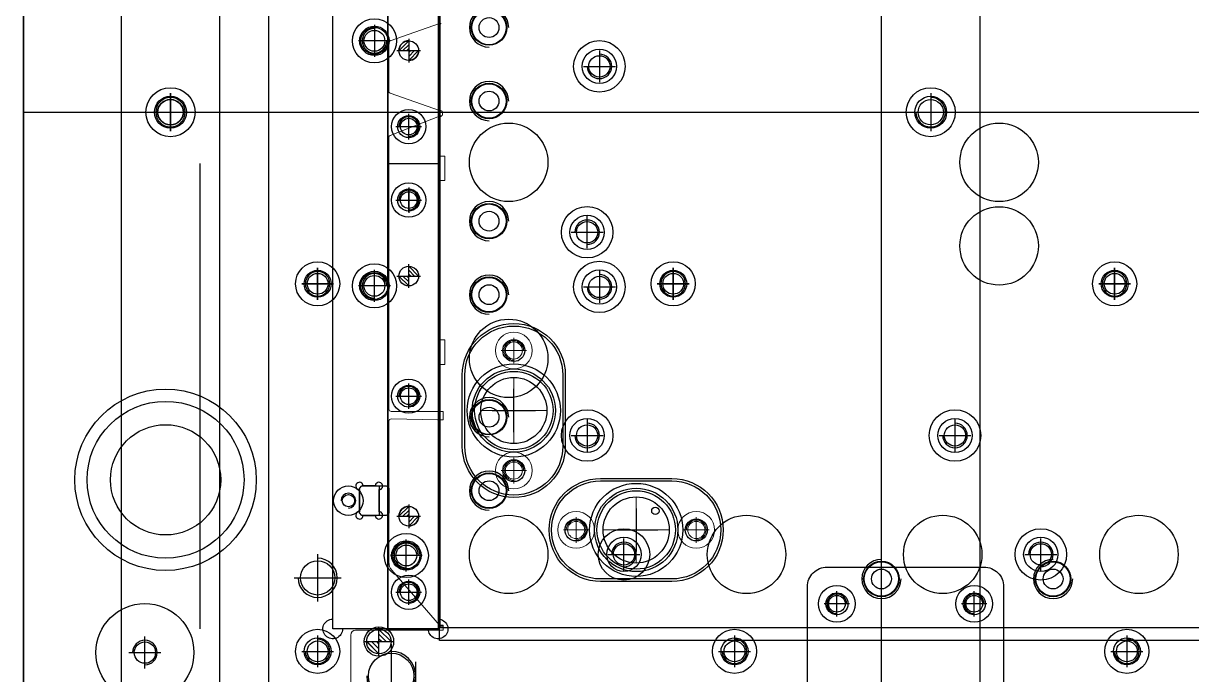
# Model space of a CAD drawing. Header units: millimetres. Extents: x 7017 to 8664, y 4331 to 5546.
# Drawn here: x 7138.8 to 7615.2, y 5029.7 to 5295.4 of the extents above; entities that cross this region are included whole.
import ezdxf

# ---------------------------------------------------------------- set-up
doc = ezdxf.new("R2010")
doc.units = ezdxf.units.MM
for name, pattern in [('CENTER', [0]), ('DASHED', [0]), ('HIDDEN', [0])]:
    doc.linetypes.add(name, pattern=pattern)
doc.layers.add('01', color=7, linetype='Continuous', lineweight=25)
for name, color, linetype in [('B1', 8, 'Continuous'), ('B1_O', 8, 'Continuous'), ('B2', 8, 'Continuous'), ('B2_O', 8, 'Continuous'), ('CENTER', 4, 'CENTER'), ('DIE', 171, 'Continuous'), ('DIE_O', 3, 'Continuous'), ('DIE_P', 2, 'Continuous'), ('DIE_W', 1, 'Continuous'), ('LB', 9, 'Continuous'), ('LB_O', 3, 'Continuous'), ('LB_W', 1, 'Continuous'), ('LP', 8, 'Continuous'), ('LP_O', 3, 'Continuous'), ('LP_W', 1, 'Continuous'), ('MATER', 5, 'Continuous'), ('PH', 71, 'Continuous'), ('PH2', 7, 'Continuous'), ('PH2_O', 7, 'Continuous'), ('PH2_W', 6, 'Continuous'), ('PH_O', 3, 'Continuous'), ('PH_W', 1, 'Continuous'), ('PRESS_D', 4, 'Continuous'), ('PS', 13, 'Continuous'), ('PS2', 7, 'Continuous'), ('PS2_O', 7, 'Continuous'), ('PS2_P', 2, 'Continuous'), ('PS_O', 3, 'Continuous'), ('PS_P', 2, 'Continuous'), ('UP', 12, 'Continuous'), ('UP_O', 5, 'Continuous'), ('UP_W', 1, 'Continuous')]:
    doc.layers.add(name, color=color, linetype=linetype)

# ---------------------------------------------------------------- blocks, each defined once
blk = doc.blocks.new('locater0')
for p, q in [((-0.5, -0.003), (0, 0.497)), ((0, 0.6), (0, -0.6)), ((-0.6, 0), (0.6, 0)), ((-0.3, 0), (0, 0.3)), ((-0.1, 0), (0, 0.1)), ((0.5, 0.003), (0, -0.497)), ((0.1, 0), (0, -0.1)), ((0.3, 0), (0, -0.3))]:
    blk.add_line(p, q)
for start, end in [(90, 180), (270, 0)]:
    blk.add_arc((0, 0), 0.5, start, end)

msp = doc.modelspace()

# ---------------------------------------------------------------- linework, layer by layer
at = {"layer": '01', "color": 7}
msp.add_line((7277.29, 5094.678), (7282.29, 5094.678), dxfattribs=at)
at = {"layer": '01'}
msp.add_lwpolyline([(7138.76, 5539.188), (8188.76, 5539.188), (8188.76, 4979.188), (7138.76, 4979.188)], close=True, dxfattribs=at)
at = {"layer": 'B1'}
msp.add_lwpolyline([(7138.76, 5539.188), (7138.76, 4979.188), (8188.76, 4979.188), (8188.76, 5539.188)], close=True, dxfattribs=at)
at = {"layer": 'B1_O', "color": 4, "linetype": 'CENTER'}
msp.add_line((7288.76, 5042.188), (7288.76, 5016.188), dxfattribs=at)
at = {"layer": 'B1_O', "color": 40, "linetype": 'DASHED', "ltscale": 3}
for centre in [(7198.76, 5259.188), (7508.76, 5259.188)]:
    msp.add_circle(centre, 10, dxfattribs=at)
at = {"layer": 'B1_O', "color": 40}
for centre in [(7198.76, 5259.188), (7508.76, 5259.188)]:
    msp.add_circle(centre, 6.5, dxfattribs=at)
at = {"layer": 'B1_O'}
msp.add_circle((7288.76, 5029.188), 9.25, dxfattribs=at)
msp.add_arc((7288.76, 5029.188), 10, 180, 90, dxfattribs=at)
at = {"layer": 'B2', "color": 4, "linetype": 'CENTER'}
for p, q in [((7198.76, 5251.388), (7198.76, 5266.988)), ((7508.76, 5266.988), (7508.76, 5251.388)), ((7190.96, 5259.188), (7206.56, 5259.188)), ((7500.96, 5259.188), (7516.56, 5259.188))]:
    msp.add_line(p, q, dxfattribs=at)
at = {"layer": 'B2', "ltscale": 10}
for points in [[(7178.76, 5539.188), (7218.76, 5539.188), (7218.76, 4979.188), (7178.76, 4979.188)], [(7488.76, 5539.188), (7528.76, 5539.188), (7528.76, 4979.188), (7488.76, 4979.188)]]:
    msp.add_lwpolyline(points, close=True, dxfattribs=at)
at = {"layer": 'B2', "color": 4}
msp.add_circle((7198.76, 5259.188), 5.25, dxfattribs=at)
msp.add_arc((7198.76, 5259.188), 6, 270, 180, dxfattribs=at)
at = {"layer": 'B2_O', "color": 4, "linetype": 'CENTER'}
for p, q in [((7198.76, 5266.988), (7198.76, 5251.388)), ((7508.76, 5266.988), (7508.76, 5251.388)), ((7190.96, 5259.188), (7206.56, 5259.188)), ((7500.96, 5259.188), (7516.56, 5259.188))]:
    msp.add_line(p, q, dxfattribs=at)
at = {"layer": 'B2_O', "color": 40, "linetype": 'DASHED', "ltscale": 1.5}
for centre in [(7198.76, 5259.188), (7508.76, 5259.188)]:
    msp.add_circle(centre, 5.15, dxfattribs=at)
at = {"layer": 'B2_O', "color": 3, "linetype": 'Continuous'}
msp.add_circle((7196.76, 5109.188), 32, dxfattribs=at)
at = {"layer": 'B2_O', "color": 40, "linetype": 'DASHED', "ltscale": 1.5}
for centre in [(7198.76, 5259.188), (7508.76, 5259.188)]:
    msp.add_arc(centre, 6, 180, 90, dxfattribs=at)
at = {"layer": 'CENTER', "color": 4, "linetype": 'CENTER', "ltscale": 10}
msp.add_line((7138.76, 5259.188), (8188.76, 5259.188), dxfattribs=at)
at = {"layer": 'DIE'}
msp.add_line((7287.41, 5238.319), (7308.41, 5238.319), dxfattribs=at)
msp.add_lwpolyline([(7308.41, 5048.319), (7308.41, 5428.319), (7287.41, 5428.319), (7287.41, 5048.319)], close=True, dxfattribs=at)
at = {"layer": 'DIE_O', "color": 2, "linetype": 'CENTER'}
for p, q in [((7295.91, 5248.119), (7295.91, 5258.519)), ((7290.71, 5253.319), (7301.11, 5253.319)), ((7295.91, 5228.519), (7295.91, 5218.119)), ((7290.71, 5223.319), (7301.11, 5223.319)), ((7295.91, 5138.119), (7295.91, 5148.519)), ((7290.71, 5143.319), (7301.11, 5143.319)), ((7295.91, 5058.119), (7295.91, 5068.519)), ((7290.71, 5063.319), (7301.11, 5063.319))]:
    msp.add_line(p, q, dxfattribs=at)
at = {"layer": 'DIE_O', "color": 92, "linetype": 'Continuous'}
for centre in [(7295.91, 5253.319), (7295.91, 5223.319), (7295.91, 5143.319), (7295.91, 5063.319)]:
    msp.add_circle(centre, 7, dxfattribs=at)
at = {"layer": 'DIE_O'}
for centre in [(7295.91, 5253.319), (7295.91, 5223.319), (7295.91, 5143.319), (7295.91, 5063.319)]:
    msp.add_circle(centre, 4.5, dxfattribs=at)
at = {"layer": 'DIE_P', "linetype": 'HIDDEN'}
msp.add_line((7283.79, 5106.678), (7283.79, 5094.678), dxfattribs=at)
at = {"layer": 'DIE_P', "linetype": 'ByBlock'}
msp.add_lwpolyline([(7275.79, 5095.678), (7275.79, 5105.678), (7276.79, 5106.678), (7286.79, 5106.678), (7287.79, 5105.678), (7287.79, 5095.678), (7286.79, 5094.678), (7276.79, 5094.678)], close=True, dxfattribs=at)
at = {"layer": 'DIE_P'}
msp.add_circle((7188.306, 5038.7), 20, dxfattribs=at)
at = {"layer": 'DIE_W', "color": 1, "linetype": 'Continuous'}
for centre in [(7295.91, 5284.319), (7295.91, 5192.319), (7295.91, 5094.319)]:
    msp.add_circle(centre, 4, dxfattribs=at)
at = {"layer": 'LB', "color": 4, "linetype": 'CENTER'}
for p, q in [((7258.76, 5078.788), (7258.76, 5059.588)), ((7249.16, 5069.188), (7268.36, 5069.188))]:
    msp.add_line(p, q, dxfattribs=at)
at = {"layer": 'LB'}
msp.add_lwpolyline([(7238.76, 5499.188), (7238.76, 5019.188), (8088.76, 5019.188), (8088.76, 5499.188)], close=True, dxfattribs=at)
at = {"layer": 'LB', "color": 3, "lineweight": 18}
for centre in [(7338.76, 5161.951), (7338.76, 5112.951)]:
    msp.add_circle(centre, 7.5, dxfattribs=at)
at = {"layer": 'LB', "linetype": 'Continuous', "ltscale": 6}
msp.add_circle((7338.76, 5137.451), 19, dxfattribs=at)
at = {"layer": 'LB', "color": 1, "linetype": 'Continuous'}
msp.add_circle((7338.76, 5137.451), 16, dxfattribs=at)
at = {"layer": 'LB', "color": 92, "linetype": 'Continuous'}
msp.add_circle((7258.76, 5069.188), 7, dxfattribs=at)
msp.add_arc((7258.76, 5069.188), 8, 180, 90, dxfattribs=at)
at = {"layer": 'LB_O', "linetype": 'Continuous'}
for centre, radius in [((7281.91, 5288.319), 6), ((7336.66, 5238.739), 16), ((7536.66, 5204.637), 16), ((7281.91, 5188.319), 6), ((7336.66, 5078.739), 16), ((7433.66, 5078.739), 16), ((7513.66, 5078.739), 16), ((7593.66, 5078.739), 16), ((7294.91, 5078.319), 6)]:
    msp.add_circle(centre, radius, dxfattribs=at)
at = {"layer": 'LB_O'}
for centre in [(7373.66, 5277.9), (7373.66, 5187.9), (7383.66, 5078.739), (7553.66, 5078.739)]:
    msp.add_circle(centre, 7, dxfattribs=at)
at = {"layer": 'LB_O', "color": 40, "linetype": 'Continuous'}
for centre, radius in [((7258.76, 5189.188), 9), ((7403.76, 5189.188), 9), ((7583.76, 5189.188), 9), ((7258.76, 5189.188), 5.5), ((7403.76, 5189.188), 5.5), ((7583.76, 5189.188), 5.5), ((7258.76, 5039.188), 9), ((7428.76, 5039.188), 9), ((7588.76, 5039.188), 9), ((7258.76, 5039.188), 5.5), ((7428.76, 5039.188), 5.5), ((7588.76, 5039.188), 5.5)]:
    msp.add_circle(centre, radius, dxfattribs=at)
at = {"layer": 'LB_W', "color": 1, "linetype": 'Continuous'}
msp.add_circle((7283.76, 5043.188), 5, dxfattribs=at)
at = {"layer": 'LP', "color": 4, "linetype": 'CENTER'}
for p, q in [((7188.306, 5032.2), (7188.306, 5045.2)), ((7181.806, 5038.7), (7194.806, 5038.7))]:
    msp.add_line(p, q, dxfattribs=at)
at = {"layer": 'LP', "color": 4, "linetype": 'CENTER', "ltscale": 5}
msp.add_line((7298.76, 4972.521), (7298.76, 5034.925), dxfattribs=at)
at = {"layer": 'LP'}
msp.add_lwpolyline([(7138.76, 5539.188), (7138.76, 4979.188), (8188.76, 4979.188), (8188.76, 5539.188)], close=True, dxfattribs=at)
msp.add_circle((7188.306, 5038.7), 4.35, dxfattribs=at)
msp.add_arc((7188.306, 5038.7), 5, 270, 180, dxfattribs=at)
at = {"layer": 'LP_O', "color": 4, "linetype": 'CENTER'}
for p, q in [((7258.76, 5182.688), (7258.76, 5195.688)), ((7403.76, 5182.688), (7403.76, 5195.688)), ((7583.76, 5182.688), (7583.76, 5195.688)), ((7265.26, 5189.188), (7252.26, 5189.188)), ((7410.26, 5189.188), (7397.26, 5189.188)), ((7590.26, 5189.188), (7577.26, 5189.188)), ((7258.76, 5045.688), (7258.76, 5032.688)), ((7428.76, 5045.688), (7428.76, 5032.688)), ((7588.76, 5045.688), (7588.76, 5032.688)), ((7252.26, 5039.188), (7265.26, 5039.188)), ((7422.26, 5039.188), (7435.26, 5039.188)), ((7582.26, 5039.188), (7595.26, 5039.188))]:
    msp.add_line(p, q, dxfattribs=at)
at = {"layer": 'LP_O', "color": 4, "linetype": 'DASHED'}
msp.add_lwpolyline([(7303.91, 5428.319, -2.4142136), (7307.91, 5424.319), (7307.91, 5052.319, -2.4142136), (7303.91, 5048.319), (7268.91, 5048.319, -2.4142136), (7264.91, 5052.319), (7264.91, 5424.319, -2.4142136), (7268.91, 5428.319)], format="xyb", close=True, dxfattribs=at)
at = {"layer": 'LP_O', "linetype": 'Continuous'}
for centre, radius in [((7281.91, 5288.319), 9), ((7281.91, 5188.319), 9), ((7196.76, 5109.188), 37), ((7294.91, 5078.319), 9)]:
    msp.add_circle(centre, radius, dxfattribs=at)
at = {"layer": 'LP_O'}
for centre, radius in [((7281.91, 5288.319), 5.5), ((7373.66, 5277.9), 10.5), ((7373.66, 5187.9), 10.5), ((7281.91, 5188.319), 5.5), ((7383.66, 5078.739), 10.5), ((7553.66, 5078.739), 10.5), ((7294.91, 5078.319), 5.5)]:
    msp.add_circle(centre, radius, dxfattribs=at)
at = {"layer": 'LP_O', "color": 40, "ltscale": 3}
msp.add_circle((7198.76, 5259.188), 10, dxfattribs=at)
at = {"layer": 'LP_O', "color": 40}
msp.add_circle((7198.76, 5259.188), 6.5, dxfattribs=at)
at = {"layer": 'LP_O', "color": 92, "ltscale": 10}
for centre in [(7336.66, 5238.739), (7536.66, 5204.637), (7336.66, 5078.739), (7433.66, 5078.739), (7513.66, 5078.739), (7593.66, 5078.739)]:
    msp.add_circle(centre, 16, dxfattribs=at)
at = {"layer": 'LP_O', "color": 94, "linetype": 'Continuous'}
for centre in [(7258.76, 5189.188), (7403.76, 5189.188), (7583.76, 5189.188), (7258.76, 5039.188), (7428.76, 5039.188), (7588.76, 5039.188)]:
    msp.add_circle(centre, 4.25, dxfattribs=at)
at = {"layer": 'LP_O', "color": 3, "lineweight": 13}
msp.add_circle((7338.76, 5137.451), 13.5, dxfattribs=at)
at = {"layer": 'LP_O', "color": 52, "linetype": 'DASHED'}
msp.add_circle((7283.76, 5043.188), 6, dxfattribs=at)
at = {"layer": 'LP_O', "color": 94, "linetype": 'Continuous'}
for centre, start, end in [((7258.76, 5189.188), 0, 270), ((7403.76, 5189.188), 0, 270), ((7583.76, 5189.188), 0, 270), ((7258.76, 5039.188), 180, 90), ((7428.76, 5039.188), 180, 90), ((7588.76, 5039.188), 180, 90)]:
    msp.add_arc(centre, 5, start, end, dxfattribs=at)
at = {"layer": 'LP_W', "color": 1, "linetype": 'Continuous'}
msp.add_circle((7283.76, 5043.188), 5, dxfattribs=at)
at = {"layer": 'MATER', "color": 155, "linetype": 'Continuous', "lineweight": 13}
for p, q in [((7308.46, 5295.412), (7288.306, 5288.344)), ((7308.76, 5295.448), (7309.16, 5295.448)), ((7308.76, 5295.448), (7308.76, 5277.628)), ((7288.312, 5288.346), (7288.305, 5288.344)), ((7308.41, 5288.347), (7308.66, 5288.344)), ((7308.41, 5288.171), (7308.66, 5288.168)), ((7287.792, 5267.695), (7287.804, 5287.637)), ((7308.66, 5287.637), (7308.41, 5287.639)), ((7308.76, 5277.628), (7308.76, 5259.811)), ((7288.292, 5266.988), (7308.46, 5259.846)), ((7308.41, 5267.693), (7308.66, 5267.695)), ((7308.66, 5267.165), (7308.41, 5267.162)), ((7308.66, 5266.988), (7308.41, 5266.985)), ((7309.16, 5259.722), (7309.16, 5259.811)), ((7308.46, 5257.596), (7288.285, 5249.648)), ((7308.76, 5257.635), (7308.76, 5241.317)), ((7309.16, 5257.635), (7309.16, 5257.734)), ((7309.66, 5259.192), (7309.66, 5259.281)), ((7309.66, 5258.173), (7309.66, 5258.271)), ((7287.81, 5248.95), (7287.81, 5138.064)), ((7308.41, 5249.648), (7308.66, 5249.648)), ((7308.41, 5249.461), (7308.66, 5249.461)), ((7308.66, 5248.95), (7308.41, 5248.95)), ((7308.76, 5231.317), (7308.76, 5166.304)), ((7308.76, 5156.304), (7308.76, 5137.064)), ((7308.46, 5137.064), (7288.81, 5137.064)), ((7308.66, 5138.064), (7308.41, 5138.064)), ((7287.81, 5133.061), (7287.81, 5075.56)), ((7307.683, 5133.731), (7288.828, 5134.06)), ((7308.41, 5133.061), (7308.66, 5133.061)), ((7308.76, 5133.723), (7308.76, 5049.82)), ((7308.66, 5075.56), (7308.41, 5075.56)), ((7308.66, 5073.691), (7308.41, 5073.691)), ((7308.46, 5049.936), (7289.037, 5072.28)), ((7308.41, 5072.28), (7308.66, 5072.28)), ((7272.26, 5045.82), (7272.26, 4772.6)), ((7309.918, 5047.82), (7274.26, 5047.82)), ((7308.76, 5049.82), (7309.918, 5049.82)), ((7308.76, 5049.533), (7309.918, 5049.533)), ((7309.918, 5049.82), (7309.918, 5047.82))]:
    msp.add_line(p, q, dxfattribs=at)
at = {"layer": 'MATER', "color": 155, "linetype": 'DASHED', "lineweight": 13}
for p, q in [((7308.41, 5277.628), (7308.41, 5295.414)), ((7308.66, 5277.628), (7308.66, 5295.413)), ((7308.76, 5277.628), (7308.76, 5295.535)), ((7287.798, 5267.693), (7287.81, 5287.639)), ((7287.804, 5287.637), (7287.81, 5287.639)), ((7308.41, 5259.845), (7308.41, 5277.628)), ((7308.66, 5259.846), (7308.66, 5277.628)), ((7308.76, 5259.722), (7308.76, 5277.628)), ((7287.798, 5267.693), (7287.792, 5267.695)), ((7308.41, 5241.317), (7308.41, 5257.597)), ((7308.66, 5241.317), (7308.66, 5257.597)), ((7308.76, 5241.317), (7308.76, 5257.734)), ((7308.41, 5166.304), (7308.41, 5231.317)), ((7308.66, 5166.304), (7308.66, 5231.317)), ((7308.76, 5166.304), (7308.76, 5231.317)), ((7308.41, 5137.064), (7308.41, 5156.304)), ((7308.66, 5137.064), (7308.66, 5156.304)), ((7308.76, 5137.064), (7308.76, 5156.304)), ((7308.66, 5134.06), (7308.41, 5134.06)), ((7308.41, 5049.931), (7308.41, 5133.723)), ((7308.66, 5049.933), (7308.66, 5133.723)), ((7308.76, 5049.533), (7308.76, 5133.723))]:
    msp.add_line(p, q, dxfattribs=at)
at = {"layer": 'MATER', "color": 92, "linetype": 'Continuous', "lineweight": 13}
for p, q in [((7308.41, 5295.412), (7308.41, 5288.347)), ((7308.66, 5295.412), (7308.66, 5288.344)), ((7308.41, 5287.639), (7308.41, 5288.347)), ((7308.66, 5288.344), (7308.66, 5287.637)), ((7308.41, 5277.628), (7308.41, 5287.639)), ((7308.66, 5277.628), (7308.66, 5287.637)), ((7308.66, 5277.628), (7308.41, 5277.628)), ((7308.41, 5267.693), (7308.41, 5277.628)), ((7308.41, 5277.628), (7308.66, 5277.628)), ((7308.66, 5277.628), (7308.76, 5277.628)), ((7308.66, 5267.695), (7308.66, 5277.628)), ((7308.66, 5277.628), (7308.76, 5277.628)), ((7308.41, 5266.985), (7308.41, 5267.693)), ((7308.41, 5266.985), (7308.41, 5259.846)), ((7308.66, 5267.695), (7308.66, 5266.988)), ((7308.66, 5266.988), (7308.66, 5259.846)), ((7308.41, 5257.596), (7308.41, 5249.648)), ((7308.66, 5257.596), (7308.66, 5249.648)), ((7308.41, 5248.95), (7308.41, 5249.648)), ((7308.41, 5248.95), (7308.41, 5138.064)), ((7308.66, 5249.648), (7308.66, 5248.95)), ((7308.66, 5248.95), (7308.66, 5138.064)), ((7308.76, 5241.317), (7308.66, 5241.317)), ((7308.66, 5231.317), (7308.76, 5231.317)), ((7308.76, 5166.304), (7308.66, 5166.304)), ((7308.66, 5156.304), (7308.76, 5156.304)), ((7308.41, 5138.064), (7308.41, 5137.064)), ((7308.41, 5137.064), (7308.66, 5137.064)), ((7308.66, 5137.064), (7308.66, 5138.064)), ((7308.76, 5137.064), (7308.66, 5137.064)), ((7308.66, 5134.061), (7308.41, 5134.061)), ((7308.41, 5134.061), (7308.41, 5133.061)), ((7308.41, 5133.061), (7308.41, 5075.56)), ((7308.66, 5133.061), (7308.66, 5134.061)), ((7308.66, 5133.723), (7308.76, 5133.723)), ((7308.66, 5133.061), (7308.66, 5075.56)), ((7308.41, 5075.56), (7308.41, 5072.28)), ((7308.66, 5072.28), (7308.66, 5075.56)), ((7308.41, 5049.936), (7308.41, 5072.28)), ((7308.66, 5049.936), (7308.66, 5072.28))]:
    msp.add_line(p, q, dxfattribs=at)
at = {"layer": 'MATER', "color": 30, "linetype": 'Continuous', "lineweight": 13}
for p, q in [((7309.16, 5259.811), (7308.76, 5259.811)), ((7308.76, 5259.722), (7309.16, 5259.722)), ((7309.16, 5257.734), (7308.76, 5257.734)), ((7308.76, 5257.635), (7309.16, 5257.635)), ((7309.66, 5258.173), (7309.66, 5259.281)), ((7310.66, 5241.317), (7308.76, 5241.317)), ((7310.66, 5231.317), (7310.66, 5241.317)), ((7308.76, 5231.317), (7310.66, 5231.317)), ((7310.66, 5166.304), (7308.76, 5166.304)), ((7310.66, 5156.304), (7310.66, 5166.304)), ((7308.76, 5156.304), (7310.66, 5156.304)), ((7309.91, 5137.064), (7308.76, 5137.064)), ((7309.91, 5137.064), (7309.91, 5133.723)), ((7309.91, 5133.723), (7308.76, 5133.723))]:
    msp.add_line(p, q, dxfattribs=at)
at = {"layer": 'MATER', "color": 92, "linetype": 'DASHED', "lineweight": 13}
for p, q in [((7308.41, 5241.317), (7308.66, 5241.317)), ((7308.66, 5231.317), (7308.41, 5231.317)), ((7308.41, 5166.304), (7308.66, 5166.304)), ((7308.66, 5156.304), (7308.41, 5156.304)), ((7308.66, 5133.731), (7308.41, 5133.731)), ((7308.66, 5133.723), (7308.41, 5133.723))]:
    msp.add_line(p, q, dxfattribs=at)
at = {"layer": 'MATER', "color": 155, "linetype": 'Continuous', "lineweight": 13}
for centre, radius, start, end in [((7288.56, 5248.95), 0.75, 111.50216, 180.00023), ((7288.81, 5138.064), 1, 180, 270), ((7288.81, 5133.061), 1, 89, 179.99973), ((7292.81, 5075.56), 5, 179.99996, 221), ((7274.26, 5045.82), 2, 90, 180)]:
    msp.add_arc(centre, radius, start, end, dxfattribs=at)
for centre, major_axis, ratio, start_param, end_param in [((7308.76, 5295.412), (-0.35, 0), 0.3507002, 1.5707963, 3.1415927), ((7308.76, 5295.412), (-0.1, 0), 0.3507002, 1.5707963, 3.1415927), ((7288.554, 5287.637), (0.708, 0.248), 0.9996105, 1.5707963, 2.803819), ((7288.542, 5267.695), (-0.707, 0.25), 0.99961, 0.339569, 1.5707963)]:
    msp.add_ellipse(centre, major_axis=major_axis, ratio=ratio, start_param=start_param, end_param=end_param, dxfattribs=at)
at = {"layer": 'MATER', "color": 155, "linetype": 'DASHED', "lineweight": 13}
for centre, major_axis, ratio, start_param, end_param in [((7288.561, 5287.639), (0.708, 0.248), 0.9996105, 1.5707963, 2.8038125), ((7288.549, 5267.692), (-0.707, 0.25), 0.99961, 0.3395755, 1.5707963)]:
    msp.add_ellipse(centre, major_axis=major_axis, ratio=ratio, start_param=start_param, end_param=end_param, dxfattribs=at)
at = {"layer": 'MATER', "color": 92, "linetype": 'Continuous', "lineweight": 13}
for centre, major_axis, ratio, start_param, end_param in [((7308.76, 5259.846), (-0.35, 0), 0.3540762, 3.1415927, 4.712389), ((7308.76, 5259.846), (-0.1, 0), 0.3540762, 3.1415927, 4.712389), ((7308.76, 5257.596), (-0.1, 0), 0.393954, 1.5707963, 3.1415927), ((7308.76, 5257.596), (-0.35, 0), 0.393954, 1.5707963, 3.1415927), ((7308.76, 5049.936), (0, 0.403), 0.8692867, 1.5707963, 3.1415927), ((7308.76, 5049.936), (0, 0.115), 0.8692867, 1.5707963, 3.1415927)]:
    msp.add_ellipse(centre, major_axis=major_axis, ratio=ratio, start_param=start_param, end_param=end_param, dxfattribs=at)
at = {"layer": 'MATER', "color": 30, "linetype": 'Continuous', "lineweight": 13}
for centre, major_axis, ratio, start_param, end_param in [((7309.16, 5259.281), (0, 0.53), 0.9426541, 4.712389, 6.2831853), ((7309.16, 5259.192), (0, 0.53), 0.9426541, 4.712389, 6.2831853), ((7309.16, 5258.271), (0, 0.537), 0.9304038, 3.1415927, 4.712389), ((7309.16, 5258.173), (0, 0.537), 0.9304038, 3.1415927, 4.712389)]:
    msp.add_ellipse(centre, major_axis=major_axis, ratio=ratio, start_param=start_param, end_param=end_param, dxfattribs=at)
at = {"layer": 'PH', "color": 4, "linetype": 'CENTER'}
for p, q in [((7258.76, 5078.788), (7258.76, 5059.588)), ((7249.16, 5069.188), (7268.36, 5069.188))]:
    msp.add_line(p, q, dxfattribs=at)
at = {"layer": 'PH'}
msp.add_lwpolyline([(7238.76, 5499.188), (7238.76, 5019.188), (8088.76, 5019.188), (8088.76, 5499.188)], close=True, dxfattribs=at)
at = {"layer": 'PH', "linetype": 'Continuous', "ltscale": 6}
msp.add_circle((7388.66, 5088.739), 19, dxfattribs=at)
at = {"layer": 'PH', "color": 92, "linetype": 'Continuous'}
msp.add_circle((7258.76, 5069.188), 7, dxfattribs=at)
msp.add_arc((7258.76, 5069.188), 8, 180, 90, dxfattribs=at)
at = {"layer": 'PH2'}
msp.add_line((7210.774, 5238.319), (7210.774, 5048.319), dxfattribs=at)
msp.add_lwpolyline([(7307.91, 5428.319), (7307.91, 5048.319), (7264.91, 5048.319), (7264.91, 5428.319)], close=True, dxfattribs=at)
at = {"layer": 'PH2_O', "color": 4, "linetype": 'CENTER'}
for p, q in [((7281.91, 5294.819), (7281.91, 5281.819)), ((7288.41, 5288.319), (7275.41, 5288.319)), ((7295.91, 5248.519), (7295.91, 5258.119)), ((7295.91, 5249.419), (7295.91, 5257.219)), ((7291.11, 5253.319), (7300.71, 5253.319)), ((7292.01, 5253.319), (7299.81, 5253.319)), ((7295.91, 5218.519), (7295.91, 5228.119)), ((7295.91, 5227.219), (7295.91, 5219.419)), ((7291.11, 5223.319), (7300.71, 5223.319)), ((7292.01, 5223.319), (7299.81, 5223.319)), ((7281.91, 5181.819), (7281.91, 5194.819)), ((7288.41, 5188.319), (7275.41, 5188.319)), ((7295.91, 5138.519), (7295.91, 5148.119)), ((7295.91, 5139.419), (7295.91, 5147.219)), ((7291.11, 5143.319), (7300.71, 5143.319)), ((7292.01, 5143.319), (7299.81, 5143.319)), ((7294.91, 5071.819), (7294.91, 5084.819)), ((7301.41, 5078.319), (7288.41, 5078.319)), ((7295.91, 5058.519), (7295.91, 5068.119)), ((7291.11, 5063.319), (7300.71, 5063.319))]:
    msp.add_line(p, q, dxfattribs=at)
at = {"layer": 'PH2_O', "color": 3, "linetype": 'Continuous'}
msp.add_lwpolyline([(7277.29, 5094.678), (7282.29, 5094.678, 2.4142136), (7283.79, 5096.178), (7283.79, 5105.178, 2.4142136), (7282.29, 5106.678), (7277.29, 5106.678, 2.4142136), (7275.79, 5105.178), (7275.79, 5096.178, 2.4142136)], format="xyb", close=True, dxfattribs=at)
at = {"layer": 'PH2_O', "color": 40, "linetype": 'Continuous'}
for centre in [(7281.91, 5288.319), (7281.91, 5188.319), (7294.91, 5078.319)]:
    msp.add_circle(centre, 4.25, dxfattribs=at)
at = {"layer": 'PH2_O', "color": 92, "linetype": 'Continuous'}
for centre in [(7295.91, 5253.319), (7295.91, 5223.319), (7295.91, 5143.319), (7295.91, 5063.319)]:
    msp.add_circle(centre, 3.4, dxfattribs=at)
at = {"layer": 'PH2_O', "color": 3}
for radius in [6, 2.5]:
    msp.add_circle((7271.29, 5100.678), radius, dxfattribs=at)
at = {"layer": 'PH2_O', "color": 40, "linetype": 'Continuous'}
for centre, start, end in [((7281.91, 5288.319), 90, 0), ((7281.91, 5188.319), 0, 270), ((7294.91, 5078.319), 0, 270)]:
    msp.add_arc(centre, 5, start, end, dxfattribs=at)
at = {"layer": 'PH2_O', "color": 92, "linetype": 'Continuous'}
for centre in [(7295.91, 5253.319), (7295.91, 5223.319), (7295.91, 5143.319), (7295.91, 5063.319)]:
    msp.add_arc(centre, 4, 270, 180, dxfattribs=at)
at = {"layer": 'PH2_O', "color": 3}
msp.add_arc((7271.29, 5100.678), 3, 270, 180, dxfattribs=at)
at = {"layer": 'PH2_W', "color": 1}
msp.add_line((7287.41, 5048.319), (7287.41, 5428.319), dxfattribs=at)
at = {"layer": 'PH2_W', "color": 1, "linetype": 'Continuous'}
for centre in [(7295.91, 5284.319), (7295.91, 5192.319), (7295.91, 5094.319)]:
    msp.add_circle(centre, 4, dxfattribs=at)
at = {"layer": 'PH_O', "color": 4, "linetype": 'CENTER'}
for p, q in [((7258.76, 5195.688), (7258.76, 5182.688)), ((7403.76, 5195.688), (7403.76, 5182.688)), ((7583.76, 5195.688), (7583.76, 5182.688)), ((7252.26, 5189.188), (7265.26, 5189.188)), ((7397.26, 5189.188), (7410.26, 5189.188)), ((7577.26, 5189.188), (7590.26, 5189.188)), ((7258.76, 5045.688), (7258.76, 5032.688)), ((7428.76, 5045.688), (7428.76, 5032.688)), ((7588.76, 5045.688), (7588.76, 5032.688)), ((7252.26, 5039.188), (7265.26, 5039.188)), ((7422.26, 5039.188), (7435.26, 5039.188)), ((7582.26, 5039.188), (7595.26, 5039.188))]:
    msp.add_line(p, q, dxfattribs=at)
at = {"layer": 'PH_O', "linetype": 'Continuous'}
for centre, radius in [((7328.66, 5293.738), 7), ((7328.66, 5263.738), 7), ((7336.66, 5238.739), 16), ((7536.66, 5238.739), 16), ((7328.66, 5214.738), 7), ((7328.66, 5184.738), 7), ((7336.66, 5158.739), 16), ((7328.66, 5134.738), 7), ((7328.66, 5104.738), 7), ((7336.66, 5078.739), 16), ((7513.66, 5078.739), 16), ((7593.66, 5078.739), 16), ((7488.66, 5068.739), 7), ((7558.66, 5068.739), 7)]:
    msp.add_circle(centre, radius, dxfattribs=at)
at = {"layer": 'PH_O'}
for centre in [(7368.66, 5210.203), (7368.66, 5127.275), (7518.66, 5127.275)]:
    msp.add_circle(centre, 7, dxfattribs=at)
at = {"layer": 'PH_O', "color": 52}
for centre in [(7258.76, 5189.188), (7403.76, 5189.188), (7583.76, 5189.188), (7258.76, 5039.188), (7428.76, 5039.188), (7588.76, 5039.188)]:
    msp.add_circle(centre, 4.25, dxfattribs=at)
at = {"layer": 'PH_O', "color": 40}
msp.add_circle((7396.485, 5096.495), 1.5, dxfattribs=at)
at = {"layer": 'PH_O', "color": 3, "lineweight": 18}
for centre in [(7364.16, 5088.739), (7413.16, 5088.739)]:
    msp.add_circle(centre, 7.5, dxfattribs=at)
at = {"layer": 'PH_O', "color": 52}
for centre in [(7258.76, 5189.188), (7403.76, 5189.188), (7583.76, 5189.188), (7258.76, 5039.188), (7428.76, 5039.188), (7588.76, 5039.188)]:
    msp.add_arc(centre, 5, 180, 90, dxfattribs=at)
at = {"layer": 'PH_W', "color": 1, "linetype": 'Continuous'}
for centre, radius in [((7388.66, 5088.739), 16), ((7283.76, 5043.188), 5)]:
    msp.add_circle(centre, radius, dxfattribs=at)
at = {"layer": 'PRESS_D'}
msp.add_circle((7283.76, 5043.188), 5, dxfattribs=at)
at = {"layer": 'PS', "linetype": 'CENTER', "lineweight": 18, "ltscale": 3}
for p, q in [((7388.66, 5102.239), (7388.66, 5075.239)), ((7402.16, 5088.739), (7375.16, 5088.739))]:
    msp.add_line(p, q, dxfattribs=at)
at = {"layer": 'PS', "linetype": 'CENTER', "ltscale": 3}
for p, q in [((7388.66, 5097.539), (7388.66, 5079.939)), ((7379.86, 5088.739), (7397.46, 5088.739))]:
    msp.add_line(p, q, dxfattribs=at)
at = {"layer": 'PS', "color": 3, "linetype": 'CENTER', "lineweight": 18}
for p, q in [((7364.16, 5083.539), (7364.16, 5093.939)), ((7413.16, 5083.539), (7413.16, 5093.939)), ((7358.96, 5088.739), (7369.36, 5088.739)), ((7407.96, 5088.739), (7418.36, 5088.739))]:
    msp.add_line(p, q, dxfattribs=at)
at = {"layer": 'PS'}
msp.add_lwpolyline([(7932.656, 5416.888), (7932.656, 5426.588, -0.4142136), (7934.806, 5428.738), (8018.86, 5428.738), (8018.86, 5048.739), (7308.66, 5048.739), (7308.66, 5428.738), (7912.306, 5428.738, -0.4142136), (7914.456, 5426.588), (7914.456, 5416.888, 1)], format="xyb", close=True, dxfattribs=at)
at = {"layer": 'PS', "linetype": 'Continuous', "ltscale": 6}
msp.add_circle((7388.66, 5088.739), 17, dxfattribs=at)
at = {"layer": 'PS', "linetype": 'DASHED'}
msp.add_circle((7388.66, 5088.739), 13.5, dxfattribs=at)
at = {"layer": 'PS', "color": 3, "linetype": 'DASHED', "lineweight": 18}
for centre in [(7364.16, 5088.739), (7413.16, 5088.739)]:
    msp.add_circle(centre, 3.5, dxfattribs=at)
for centre in [(7364.16, 5088.739), (7413.16, 5088.739)]:
    msp.add_arc(centre, 4, 270, 180, dxfattribs=at)
at = {"layer": 'PS2', "color": 3, "linetype": 'CENTER', "lineweight": 18}
for p, q in [((7338.76, 5156.751), (7338.76, 5167.151)), ((7343.96, 5161.951), (7333.56, 5161.951)), ((7338.76, 5107.751), (7338.76, 5118.151)), ((7343.96, 5112.951), (7333.56, 5112.951))]:
    msp.add_line(p, q, dxfattribs=at)
at = {"layer": 'PS2', "linetype": 'CENTER', "lineweight": 18, "ltscale": 3}
for p, q in [((7338.76, 5150.951), (7338.76, 5123.951)), ((7325.26, 5137.451), (7352.26, 5137.451))]:
    msp.add_line(p, q, dxfattribs=at)
at = {"layer": 'PS2', "linetype": 'CENTER', "ltscale": 3}
for p, q in [((7338.76, 5128.651), (7338.76, 5146.251)), ((7329.96, 5137.451), (7347.56, 5137.451))]:
    msp.add_line(p, q, dxfattribs=at)
at = {"layer": 'PS2'}
msp.add_lwpolyline([(8019.01, 5428.588), (8019.01, 5043.588), (7308.51, 5043.588), (7308.51, 5428.588), (7912.306, 5428.588, -0.4142136), (7914.306, 5426.588), (7914.306, 5416.888, 1), (7932.806, 5416.888), (7932.806, 5426.588, -0.4142136), (7934.806, 5428.588)], format="xyb", close=True, dxfattribs=at)
at = {"layer": 'PS2', "color": 3, "linetype": 'DASHED'}
msp.add_lwpolyline([(7317.76, 5151.951, -1), (7359.76, 5151.951), (7359.76, 5122.951, -1), (7317.76, 5122.951)], format="xyb", close=True, dxfattribs=at)
at = {"layer": 'PS2', "color": 3, "linetype": 'DASHED', "lineweight": 18}
for centre in [(7338.76, 5161.951), (7338.76, 5112.951)]:
    msp.add_circle(centre, 3.5, dxfattribs=at)
at = {"layer": 'PS2', "linetype": 'Continuous', "ltscale": 6}
msp.add_circle((7338.76, 5137.451), 17, dxfattribs=at)
at = {"layer": 'PS2', "linetype": 'DASHED'}
msp.add_circle((7338.76, 5137.451), 13.5, dxfattribs=at)
at = {"layer": 'PS2', "color": 3, "linetype": 'DASHED', "lineweight": 18}
for centre in [(7338.76, 5161.951), (7338.76, 5112.951)]:
    msp.add_arc(centre, 4, 0, 270, dxfattribs=at)
at = {"layer": 'PS2_O', "color": 4, "linetype": 'CENTER'}
for p, q in [((7373.66, 5284.4), (7373.66, 5271.4)), ((7367.16, 5277.9), (7380.16, 5277.9)), ((7373.66, 5194.4), (7373.66, 5181.4)), ((7367.16, 5187.9), (7380.16, 5187.9)), ((7383.66, 5072.239), (7383.66, 5085.239)), ((7553.66, 5072.239), (7553.66, 5085.239)), ((7377.16, 5078.739), (7390.16, 5078.739)), ((7547.16, 5078.739), (7560.16, 5078.739)), ((7470.51, 5053.388), (7470.51, 5063.788)), ((7526.51, 5053.388), (7526.51, 5063.788)), ((7475.71, 5058.588), (7465.31, 5058.588)), ((7531.71, 5058.588), (7521.31, 5058.588))]:
    msp.add_line(p, q, dxfattribs=at)
at = {"layer": 'PS2_O', "color": 3, "linetype": 'Continuous'}
msp.add_lwpolyline([(7458.51, 5043.588), (7458.51, 5065.588, -0.4142136), (7466.51, 5073.588), (7530.51, 5073.588, -0.4142136), (7538.51, 5065.588), (7538.51, 5043.588)], format="xyb", close=True, dxfattribs=at)
at = {"layer": 'PS2_O', "color": 4}
for centre in [(7373.66, 5277.9), (7373.66, 5187.9), (7383.66, 5078.739), (7553.66, 5078.739)]:
    msp.add_circle(centre, 4.35, dxfattribs=at)
at = {"layer": 'PS2_O', "color": 94, "linetype": 'Continuous'}
for centre in [(7470.51, 5058.588), (7526.51, 5058.588)]:
    msp.add_circle(centre, 3.4, dxfattribs=at)
at = {"layer": 'PS2_O', "color": 4}
for centre, start, end in [((7373.66, 5277.9), 180, 90), ((7373.66, 5187.9), 180, 90), ((7383.66, 5078.739), 270, 180), ((7553.66, 5078.739), 270, 180)]:
    msp.add_arc(centre, 5, start, end, dxfattribs=at)
at = {"layer": 'PS2_O', "color": 94, "linetype": 'Continuous'}
for centre in [(7470.51, 5058.588), (7526.51, 5058.588)]:
    msp.add_arc(centre, 4, 0, 270, dxfattribs=at)
at = {"layer": 'PS2_P'}
for points in [[(7318.76, 5151.951, -1), (7358.76, 5151.951), (7358.76, 5122.951, -1), (7318.76, 5122.951)], [(7466.51, 5073.588), (7530.51, 5073.588, -0.4142136), (7538.51, 5065.588), (7538.51, 4793.588), (7458.51, 4793.588), (7458.51, 5065.588, -0.4142136)]]:
    msp.add_lwpolyline(points, format="xyb", close=True, dxfattribs=at)
for centre, radius in [((7338.76, 5161.951), 4.5), ((7338.76, 5137.451), 13.5), ((7338.76, 5112.951), 4.5)]:
    msp.add_circle(centre, radius, dxfattribs=at)
at = {"layer": 'PS2_P', "color": 40, "linetype": 'Continuous'}
for centre, radius in [((7470.51, 5058.588), 7.5), ((7526.51, 5058.588), 7.5), ((7470.51, 5058.588), 4.5), ((7526.51, 5058.588), 4.5)]:
    msp.add_circle(centre, radius, dxfattribs=at)
at = {"layer": 'PS_O', "color": 4, "linetype": 'CENTER'}
for p, q in [((7368.66, 5203.703), (7368.66, 5216.703)), ((7362.16, 5210.203), (7375.16, 5210.203)), ((7368.66, 5133.775), (7368.66, 5120.775)), ((7518.66, 5133.775), (7518.66, 5120.775)), ((7362.16, 5127.275), (7375.16, 5127.275)), ((7512.16, 5127.275), (7525.16, 5127.275))]:
    msp.add_line(p, q, dxfattribs=at)
at = {"layer": 'PS_O', "color": 3, "linetype": 'DASHED'}
msp.add_lwpolyline([(7403.16, 5109.739, -1), (7403.16, 5067.739), (7374.16, 5067.739, -1), (7374.16, 5109.739)], format="xyb", close=True, dxfattribs=at)
at = {"layer": 'PS_O', "color": 3, "linetype": 'Continuous'}
for centre in [(7328.66, 5293.738), (7328.66, 5263.738), (7328.66, 5214.738), (7328.66, 5184.738), (7328.66, 5134.738), (7328.66, 5104.738), (7488.66, 5068.739), (7558.66, 5068.739)]:
    msp.add_circle(centre, 7, dxfattribs=at)
at = {"layer": 'PS_O', "color": 2, "linetype": 'Continuous'}
for centre in [(7328.66, 5293.738), (7328.66, 5263.738), (7328.66, 5214.738), (7328.66, 5184.738), (7328.66, 5134.738), (7328.66, 5104.738), (7488.66, 5068.739), (7558.66, 5068.739)]:
    msp.add_circle(centre, 4.05, dxfattribs=at)
at = {"layer": 'PS_O', "color": 4}
for centre in [(7368.66, 5210.203), (7368.66, 5127.275), (7518.66, 5127.275)]:
    msp.add_circle(centre, 4.35, dxfattribs=at)
for centre, start, end in [((7368.66, 5210.203), 270, 180), ((7368.66, 5127.275), 180, 90), ((7518.66, 5127.275), 180, 90)]:
    msp.add_arc(centre, 5, start, end, dxfattribs=at)
at = {"layer": 'PS_P'}
msp.add_lwpolyline([(7403.16, 5108.739, -1), (7403.16, 5068.739), (7374.16, 5068.739, -1), (7374.16, 5108.739)], format="xyb", close=True, dxfattribs=at)
for centre, radius in [((7388.66, 5088.739), 13.5), ((7364.16, 5088.739), 4.5), ((7413.16, 5088.739), 4.5)]:
    msp.add_circle(centre, radius, dxfattribs=at)
at = {"layer": 'UP', "color": 4, "linetype": 'CENTER'}
for p, q in [((7188.306, 5032.2), (7188.306, 5045.2)), ((7181.806, 5038.7), (7194.806, 5038.7))]:
    msp.add_line(p, q, dxfattribs=at)
at = {"layer": 'UP', "color": 4, "linetype": 'CENTER', "ltscale": 5}
msp.add_line((7298.76, 4972.521), (7298.76, 5034.925), dxfattribs=at)
at = {"layer": 'UP'}
msp.add_lwpolyline([(7138.76, 5539.188), (7138.76, 4979.188), (8188.76, 4979.188), (8188.76, 5539.188)], close=True, dxfattribs=at)
at = {"layer": 'UP', "linetype": 'Continuous'}
for centre in [(7328.66, 5293.738), (7328.66, 5263.738), (7328.66, 5214.738), (7328.66, 5184.738), (7328.66, 5134.738), (7328.66, 5104.738), (7488.66, 5068.739), (7558.66, 5068.739)]:
    msp.add_circle(centre, 7.25, dxfattribs=at)
at = {"layer": 'UP', "color": 2, "linetype": 'DASHED'}
msp.add_circle((7188.306, 5038.7), 4.35, dxfattribs=at)
at = {"layer": 'UP', "linetype": 'Continuous'}
for centre, start, end in [((7328.66, 5293.738), 0, 270), ((7328.66, 5263.738), 0, 270), ((7328.66, 5214.738), 0, 270), ((7328.66, 5184.738), 0, 270), ((7328.66, 5134.738), 0, 270), ((7328.66, 5104.738), 0, 270), ((7488.66, 5068.739), 90, 0), ((7558.66, 5068.739), 90, 0)]:
    msp.add_arc(centre, 8, start, end, dxfattribs=at)
at = {"layer": 'UP', "color": 2, "linetype": 'DASHED'}
msp.add_arc((7188.306, 5038.7), 5, 270, 180, dxfattribs=at)
at = {"layer": 'UP_O', "color": 92, "linetype": 'HIDDEN', "ltscale": 10}
for centre in [(7336.66, 5238.739), (7536.66, 5238.739), (7336.66, 5158.739), (7336.66, 5078.739), (7513.66, 5078.739), (7593.66, 5078.739)]:
    msp.add_circle(centre, 16, dxfattribs=at)
at = {"layer": 'UP_O'}
for centre, radius in [((7368.66, 5210.203), 10.5), ((7258.76, 5189.188), 5.5), ((7403.76, 5189.188), 5.5), ((7583.76, 5189.188), 5.5), ((7368.66, 5127.275), 10.5), ((7518.66, 5127.275), 10.5), ((7258.76, 5039.188), 5.5), ((7428.76, 5039.188), 5.5), ((7588.76, 5039.188), 5.5)]:
    msp.add_circle(centre, radius, dxfattribs=at)
at = {"layer": 'UP_O', "linetype": 'Continuous'}
for centre in [(7258.76, 5189.188), (7403.76, 5189.188), (7583.76, 5189.188), (7258.76, 5039.188), (7428.76, 5039.188), (7588.76, 5039.188)]:
    msp.add_circle(centre, 9, dxfattribs=at)
at = {"layer": 'UP_O', "linetype": 'Continuous', "ltscale": 0.4}
msp.add_circle((7196.76, 5109.188), 22.5, dxfattribs=at)
at = {"layer": 'UP_O', "color": 3, "lineweight": 13}
msp.add_circle((7388.66, 5088.739), 13.5, dxfattribs=at)
at = {"layer": 'UP_O', "color": 40, "linetype": 'Continuous'}
msp.add_circle((7283.76, 5043.188), 6, dxfattribs=at)
at = {"layer": 'UP_W', "color": 1, "linetype": 'Continuous'}
msp.add_circle((7283.76, 5043.188), 5, dxfattribs=at)

# ---------------------------------------------------------------- block references
at = {"layer": 'DIE_W', "xscale": 8.020000000000437, "yscale": 8.020000000000437, "zscale": 8.020000000000437}
for p in [(7295.91, 5284.319), (7295.91, 5094.319)]:
    msp.add_blockref('locater0', p, dxfattribs=at)
at = {"layer": 'DIE_W', "xscale": -8.020000000000437, "yscale": 8.020000000000437, "zscale": 8.020000000000437, "rotation": 180}
msp.add_blockref('locater0', (7295.91, 5192.319), dxfattribs=at)
at = {"layer": 'LB_W', "xscale": -10.02000000000044, "yscale": 10.02000000000044, "zscale": 10.02000000000044, "rotation": 180}
msp.add_blockref('locater0', (7283.76, 5043.188), dxfattribs=at)
at = {"layer": 'LP_W', "xscale": -10, "yscale": 10, "zscale": 10, "rotation": 180}
msp.add_blockref('locater0', (7283.76, 5043.188), dxfattribs=at)
at = {"layer": 'PH2_W', "color": 1, "xscale": 8.020000000000437, "yscale": 8.020000000000437, "zscale": 8.020000000000437}
for p in [(7295.91, 5284.319), (7295.91, 5094.319)]:
    msp.add_blockref('locater0', p, dxfattribs=at)
at = {"layer": 'PH2_W', "color": 1, "xscale": -8.020000000000437, "yscale": 8.020000000000437, "zscale": 8.020000000000437, "rotation": 180}
msp.add_blockref('locater0', (7295.91, 5192.319), dxfattribs=at)
at = {"layer": 'PH_W', "xscale": -10.01000000000022, "yscale": 10.01000000000022, "zscale": 10.01000000000022, "rotation": 180}
msp.add_blockref('locater0', (7283.76, 5043.188), dxfattribs=at)
at = {"layer": 'PRESS_D', "xscale": -10, "yscale": 10, "zscale": 10, "rotation": 180}
msp.add_blockref('locater0', (7283.76, 5043.188), dxfattribs=at)
at = {"layer": 'UP_W', "xscale": -10, "yscale": 10, "zscale": 10, "rotation": 180}
msp.add_blockref('locater0', (7283.76, 5043.188), dxfattribs=at)

doc.saveas('drawing.dxf')
